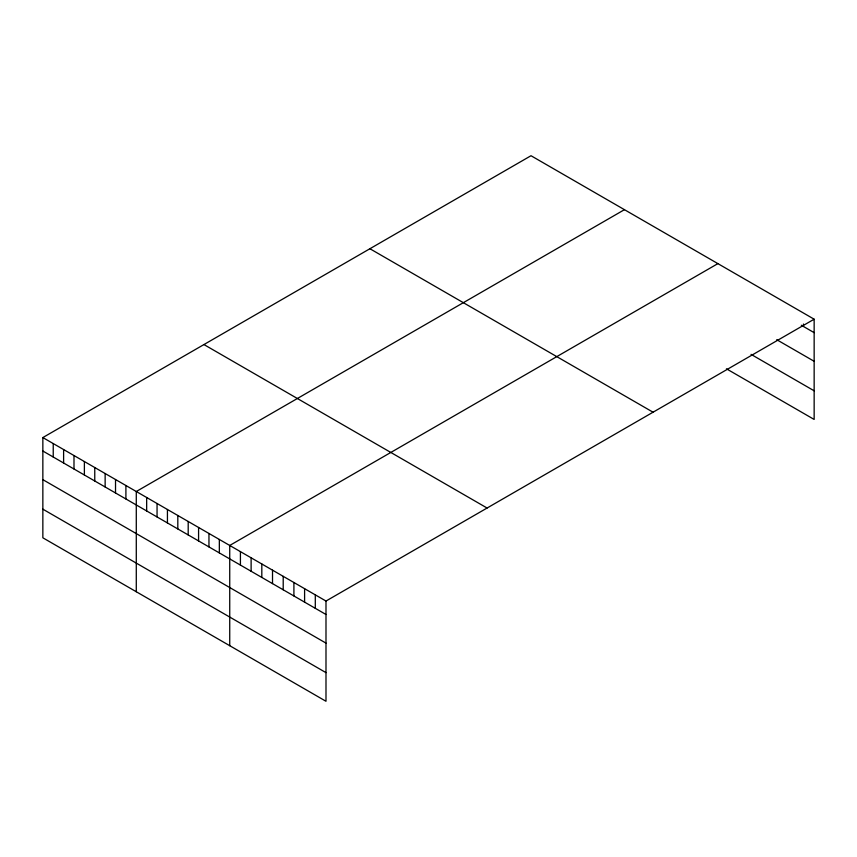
<?xml version="1.0" encoding="UTF-8"?>
<svg xmlns="http://www.w3.org/2000/svg" width="857" height="857" viewBox="0 0 857 857"><rect width="100%" height="100%" fill="white"/><g stroke="black" fill="none" stroke-linecap="round" stroke-linejoin="round"><path stroke-width="1.29" d="M814.15 319.2L325.992 601.036L325.992 701.272L42.85 537.8L42.85 437.563L531.008 155.728L814.15 319.2L814.15 419.437L726.436 368.799M624.442 209.676L136.284 491.511L136.284 591.748M717.877 263.624L229.73 545.459L229.73 645.696M801.316 325.242L814.15 332.655M776.71 339.683L814.15 361.29M751.043 354.359L814.15 390.803M369.913 248.734L653.055 412.206M203.945 344.557L487.087 508.03M42.85 437.563L325.992 601.036M42.85 451.018L325.992 614.49M42.85 479.652L325.992 643.125M42.85 509.165L325.992 672.638M803.448 324.032L803.448 326.474M315.301 594.854L315.301 608.309M304.599 588.684L304.599 602.139M293.908 582.503L293.908 595.958M283.206 576.332L283.206 589.787M272.515 570.151L272.515 583.606M261.814 563.981L261.814 577.436M251.122 557.811L251.122 571.255M240.421 551.629L240.421 565.084M219.338 539.46L219.338 552.915M208.958 533.472L208.958 546.916M198.578 527.473L198.578 540.928M188.197 521.474L188.197 534.929M177.817 515.486L177.817 528.94M167.436 509.487L167.436 522.941M157.056 503.498L157.056 516.953M146.665 497.499L146.665 510.954M125.904 485.512L125.904 498.967M115.524 479.524L115.524 492.979M105.143 473.525L105.143 486.98M94.763 467.536L94.763 480.991M84.382 461.537L84.382 474.992M73.991 455.549L73.991 469.004M63.611 449.55L63.611 463.005M53.23 443.562L53.23 457.017"/></g></svg>
